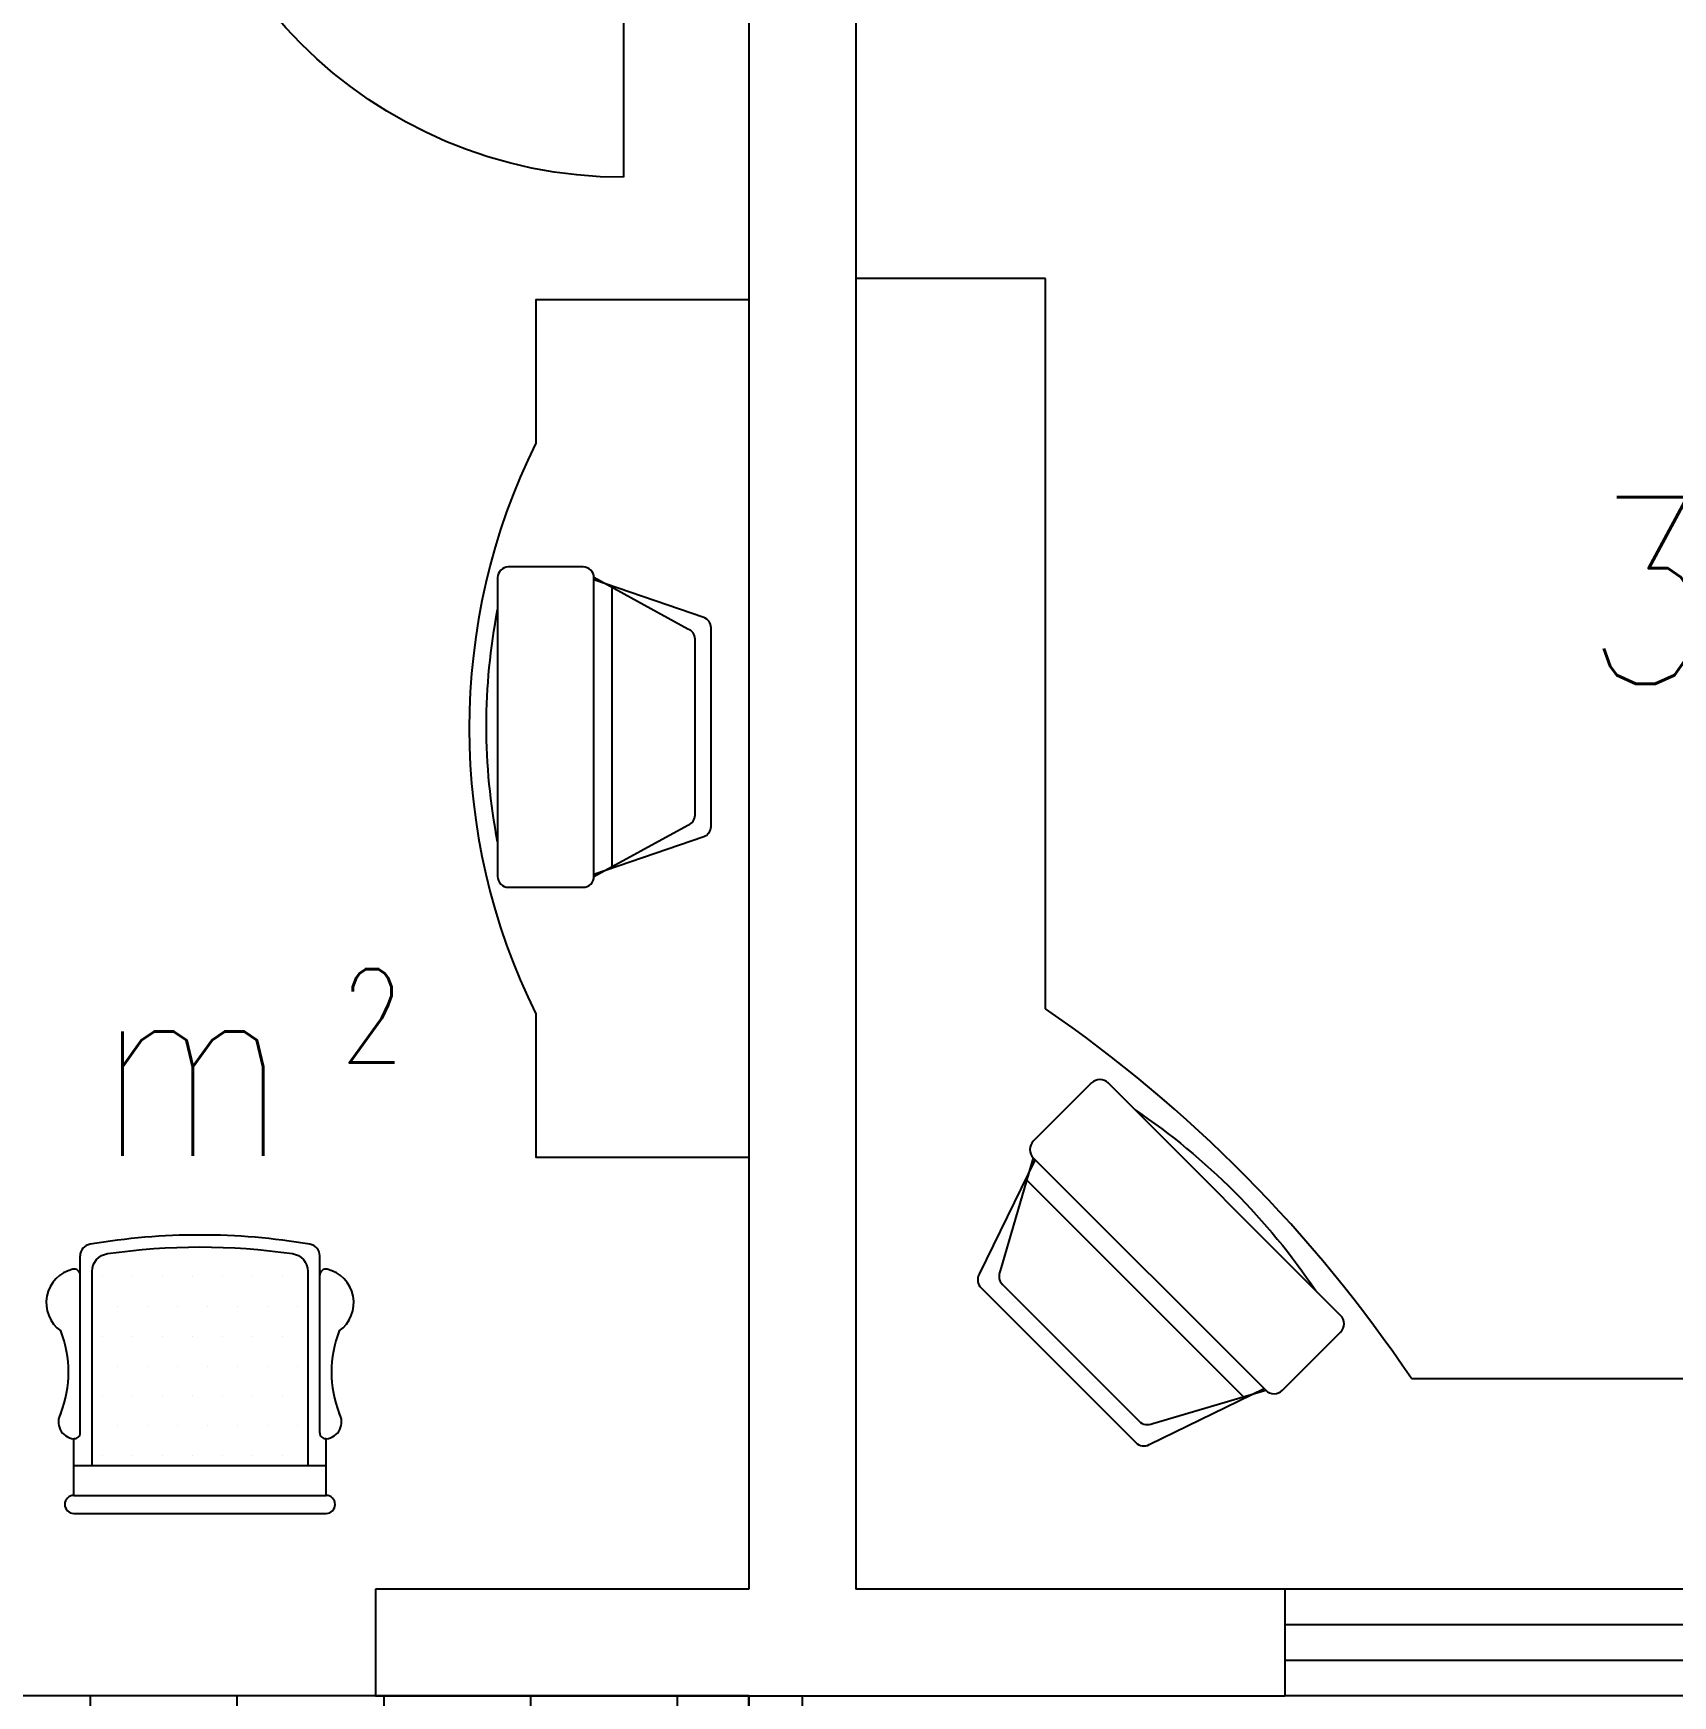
# Model space of a CAD drawing. Header units: millimetres. Extents: x 1316 to 28209, y 637 to 25771.
# Drawn here: x 16452 to 19524, y 9475 to 12590 of the extents above; entities that cross this region are included whole.
import ezdxf
from ezdxf.enums import TextEntityAlignment as Align

# ---------------------------------------------------------------- set-up
doc = ezdxf.new("R2010")
doc.units = ezdxf.units.MM
for name, color, linetype in [('PUB_TEXT', 7, 'Continuous'), ('WALL', 255, 'Continuous'), ('WINDOW', 2, 'Continuous'), ('WINDOW_TEXT', 7, 'Continuous'), ('ZB', 252, 'Continuous')]:
    doc.layers.add(name, color=color, linetype=linetype)
doc.styles.add('DIM_FONT', font='SIMPLEX.shx', dxfattribs={"width": 0.8})
doc.styles.add('SIMPLEX', font='SIMPLEX.SHX')

# ---------------------------------------------------------------- blocks, each defined once
blk = doc.blocks.new('TV')
blk.add_line((-251.4, 109.2), (276.7, 109.2))
for points in [[(-263.2, 74.7), (-192.5, 280.4, -0.325839), (-173.5, 294.3), (198.8, 294.3, -0.325839), (217.8, 280.4), (288.5, 74.7)], [(-267.4, 74.7), (-171, 250.8, -0.320259), (-152.1, 264.3), (177.4, 264.3, -0.320259), (196.3, 250.8), (292.6, 74.7)]]:
    blk.add_lwpolyline(points, format="xyb")
blk.add_lwpolyline([(312.6, 54.7), (312.6, -85.7, -0.414214), (292.6, -105.7), (-267.4, -105.7, -0.414214), (-287.4, -85.7), (-287.4, 54.7, -0.414214), (-267.4, 74.7), (292.6, 74.7, -0.414214)], format="xyb", close=True)
blk.add_arc((15.1, 1018.9), 1145.5, 259.0435, 280.9565)
blk = doc.blocks.new('*X21')
at = {"color": 0}
for p, q in [((16275, 33650), (16275, 33650)), ((16325, 33650), (16325, 33650)), ((16375, 33650), (16375, 33650)), ((16425, 33650), (16425, 33650)), ((16475, 33650), (16475, 33650)), ((16525, 33650), (16525, 33650)), ((16575, 33650), (16575, 33650)), ((16300, 33600), (16300, 33600)), ((16350, 33600), (16350, 33600)), ((16400, 33600), (16400, 33600)), ((16450, 33600), (16450, 33600)), ((16500, 33600), (16500, 33600)), ((16550, 33600), (16550, 33600)), ((16600, 33600), (16600, 33600)), ((16275, 33550), (16275, 33550)), ((16325, 33550), (16325, 33550)), ((16375, 33550), (16375, 33550)), ((16425, 33550), (16425, 33550)), ((16475, 33550), (16475, 33550)), ((16525, 33550), (16525, 33550)), ((16575, 33550), (16575, 33550)), ((16300, 33500), (16300, 33500)), ((16350, 33500), (16350, 33500)), ((16400, 33500), (16400, 33500)), ((16450, 33500), (16450, 33500)), ((16500, 33500), (16500, 33500)), ((16550, 33500), (16550, 33500)), ((16600, 33500), (16600, 33500)), ((16275, 33450), (16275, 33450)), ((16325, 33450), (16325, 33450)), ((16375, 33450), (16375, 33450)), ((16425, 33450), (16425, 33450)), ((16475, 33450), (16475, 33450)), ((16525, 33450), (16525, 33450)), ((16575, 33450), (16575, 33450)), ((16300, 33400), (16300, 33400)), ((16350, 33400), (16350, 33400)), ((16400, 33400), (16400, 33400)), ((16450, 33400), (16450, 33400)), ((16500, 33400), (16500, 33400)), ((16550, 33400), (16550, 33400)), ((16600, 33400), (16600, 33400)), ((16275, 33350), (16275, 33350)), ((16325, 33350), (16325, 33350)), ((16375, 33350), (16375, 33350)), ((16425, 33350), (16425, 33350)), ((16475, 33350), (16475, 33350)), ((16525, 33350), (16525, 33350)), ((16575, 33350), (16575, 33350))]:
    blk.add_line(p, q, dxfattribs=at)
blk = doc.blocks.new('CANY')
for p, q in [((-240.4, 475.4), (-240.4, 511.1)), ((208.6, 475.4), (208.6, 511.1)), ((-240.4, 180), (-240.4, 475.4)), ((208.6, 180), (208.6, 475.4)), ((-252.4, 62.4), (-252.4, 168.8)), ((220.6, 62.4), (220.6, 168.8)), ((-252.4, 118.5), (220.6, 118.5)), ((-252.4, 62.4), (220.6, 62.4)), ((-252.4, 28.7), (220.6, 28.7))]:
    blk.add_line(p, q)
blk.add_lwpolyline([(-218, 118.5), (-218, 482.3, -0.37292), (-189.1, 515.6, -0.071628), (157.3, 515.6, -0.37292), (186.1, 482.3), (186.1, 118.5)], format="xyb")
for centre, radius, start, end in [((-218, 511.1), 22.5, 99.5725, 180), ((-15.9, -687), 1237.4, 80.4275, 99.5725), ((186.1, 511.1), 22.5, 0, 80.4275), ((-239.4, 423.4), 64.6, 103.2725, 234.5514), ((-251.6, 475.4), 11.2, 0, 103.2725), ((219.8, 475.4), 11.2, 76.7275, 180), ((207.6, 423.4), 64.6, 305.4486, 76.7275), ((-472.2, 293.5), 210.1, 338.411, 21.589), ((440.4, 293.5), 210.1, 158.411, 201.589), ((-249.9, 200.1), 31.4, 149.0937, 265.1747), ((218.1, 200.1), 31.4, 274.8253, 30.9063), ((-251.6, 180), 11.2, 265.1747, 0), ((219.8, 180), 11.2, 180, 274.8253), ((-252.4, 45.6), 16.8, 90, 270), ((220.6, 45.6), 16.8, 270, 90)]:
    blk.add_arc(centre, radius, start, end)
at = {"xscale": 1.12268433051167, "yscale": 1.12268433051167, "zscale": 1.12268433051167}
blk.add_blockref('*X21', (-18469.8, -37305), dxfattribs=at)
blk = doc.blocks.new('_WBLK')
for p, q in [((-0.5, 0.5), (0.5, 0.5)), ((0.5, 0.1667), (-0.5, 0.1667)), ((0.5, -0.1667), (-0.5, -0.1667)), ((-0.5, -0.5), (0.5, -0.5))]:
    blk.add_line(p, q)
at = {"layer": 'WINDOW_TEXT', "style": 'SIMPLEX', "flags": 9}
blk.add_attdef('A', text='', height=1, dxfattribs=at).set_placement((0, 1.5), align=Align.MIDDLE)
blk = doc.blocks.new('_DBLK')
blk.add_line((-0.45, 0), (-0.45, -0.95))
blk.add_arc((-0.45, 0), 0.95, 270, 0)
at = {"layer": 'WINDOW_TEXT', "style": 'SIMPLEX', "flags": 9}
blk.add_attdef('A', text='', height=1, dxfattribs=at).set_placement((0, 1.5), align=Align.MIDDLE)

msp = doc.modelspace()

# ---------------------------------------------------------------- hatches: boundary and pattern name
at = {"layer": 'ZB', "linetype": 'Continuous'}
h = msp.add_hatch(dxfattribs=at)
h.set_pattern_fill('ANGLE', color=256, scale=1000, style=0)
h.set_pattern_definition([(180, (35259.31, 199882.07), (0, 275), [200, -75]), (90, (35259.31, 199882.07), (275, 2e-14), [200, -75])])
h.paths.add_polyline_path([(17793.2, 8275.1), (17793.2, 9475.1), (14243.2, 9475.1), (14243.2, 8275.1)])

# ---------------------------------------------------------------- linework, layer by layer
at = {"layer": 'WALL'}
for p, q in [((17993.2, 13275.1), (17993.2, 9675.1)), ((17793.2, 13075.1), (17793.2, 9675.1)), ((17793.2, 9675.1), (17093.2, 9675.1)), ((17093.2, 9675.1), (17093.2, 9475.1)), ((18797.5, 9675.1), (17993.2, 9675.1)), ((18797.5, 9675.1), (18797.5, 9475.1)), ((17093.2, 9475.1), (18797.5, 9475.1))]:
    msp.add_line(p, q, dxfattribs=at)
at = {"layer": 'WINDOW'}
for points in [[(17893.2, 9475.1), (17893.2, 8175.1), (14143.2, 8175.1), (14143.2, 9475.1)], [(17793.2, 9475.1), (17793.2, 8275.1), (14243.2, 8275.1)]]:
    msp.add_lwpolyline(points, dxfattribs=at)
msp.add_lwpolyline([(17793.2, 8275.1), (17793.2, 9475.1), (14243.2, 9475.1), (14243.2, 8275.1)], close=True, dxfattribs=at)
at = {"layer": 'ZB'}
for p, q in [((18348.6, 12130.5), (17993.2, 12130.5)), ((18348.6, 10762.4), (18348.6, 12130.5)), ((19034.6, 10069.3), (20402.7, 10069.3))]:
    msp.add_line(p, q, dxfattribs=at)
for points in [[(17793.2, 12090.5), (17393.8, 12090.5), (17393.8, 11821.9)], [(17393.8, 10752.7), (17393.8, 10484.1), (17793.2, 10484.1)]]:
    msp.add_lwpolyline(points, dxfattribs=at)
for centre, radius, start, end in [((18476.7, 11287.3), 1207.7, 153.7253, 206.2747), ((16867.5, 8610.5), 2612.3, 33.9465, 55.4617)]:
    msp.add_arc(centre, radius, start, end, dxfattribs=at)

# ---------------------------------------------------------------- block references
at = {"layer": 'WINDOW', "xscale": -900, "yscale": 900, "zscale": 900}
msp.add_blockref('_DBLK', (17153.2, 13175.1), dxfattribs=at)
at = {"layer": 'WINDOW', "xscale": 1200, "yscale": 200, "zscale": 1200, "rotation": 180}
msp.add_blockref('_WBLK', (19397.5, 9575.1), dxfattribs=at)
at = {"layer": 'ZB', "xscale": -1, "rotation": 270}
msp.add_blockref('TV', (17428, 11277.4), dxfattribs=at)
at = {"layer": 'ZB', "xscale": -1.100000000008675, "yscale": 1.100000000005821, "zscale": 1.1, "rotation": 134.9999999999999}
msp.add_blockref('TV', (18592.1, 10333.1), dxfattribs=at)
at = {"layer": 'ZB'}
msp.add_blockref('CANY', (16780.5, 9788), dxfattribs=at)

# ---------------------------------------------------------------- texts
at = {"layer": 'PUB_TEXT', "style": 'DIM_FONT', "width": 0.8}
for s, p in [('34.18 m', (20991.2, 11545.9)), ('12.42 m', (16931.2, 10661.5))]:
    msp.add_text(s, height=350, dxfattribs=at).set_placement(p, align=Align.MIDDLE_RIGHT)
msp.add_text(' 2', height=175, dxfattribs=at).set_placement((16931.2, 10661.5))

doc.saveas('drawing.dxf')
